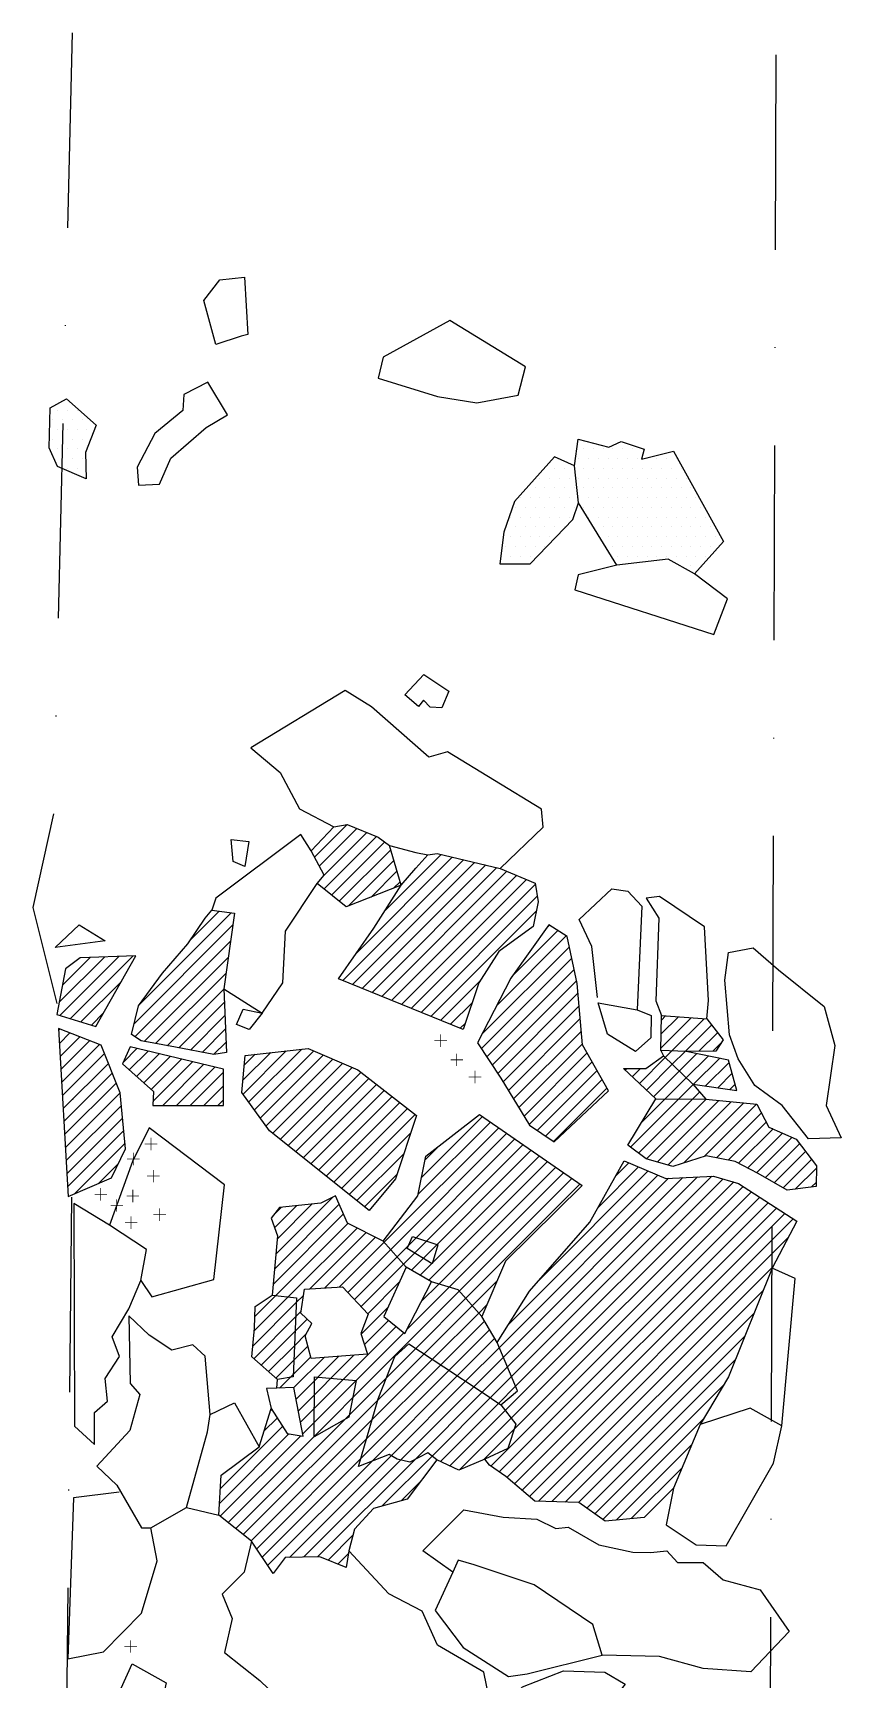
# Model space of a CAD drawing. Header units: metres. Extents: x -425 to -317, y -1799 to -1370.
# Drawn here: x -425.1 to -321.4, y -1581.5 to -1370.4 of the extents above; entities that cross this region are included whole.
import ezdxf

# ---------------------------------------------------------------- set-up
doc = ezdxf.new("R2010")
doc.units = ezdxf.units.M
doc.header["$LTSCALE"] = 25
doc.header["$MEASUREMENT"] = 0
doc.linetypes.add('STRICHPUNKTX2', pattern=[2, 1, -0.5, 0, -0.5])
doc.layers.get('0').update_dxf_attribs({"linetype": 'CONTINUOUS'})
for name, color, linetype in [('FEUER', 1, 'CONTINUOUS'), ('GRABUNGSGRENZE', 3, 'STRICHPUNKTX2'), ('STEINE', 4, 'CONTINUOUS'), ('STEINESCHRAFF', 4, 'CONTINUOUS')]:
    doc.layers.add(name, color=color, linetype=linetype)

# ---------------------------------------------------------------- blocks, each defined once
blk = doc.blocks.new('*X1')
at = {"color": 0}
for p, q in [((-388.93, -1476.1), (-384.73, -1471.91)), ((-388.31, -1477.25), (-383.48, -1472.42)), ((-387.72, -1480.2), (-380.98, -1473.46)), ((-387.69, -1478.4), (-382.23, -1472.94)), ((-386.74, -1480.98), (-379.92, -1474.16)), ((-385.75, -1481.77), (-379.14, -1475.15)), ((-379.86, -1482.94), (-372.68, -1475.76)), ((-385.31, -1491.93), (-369.82, -1476.44)), ((-384.57, -1482.35), (-378.74, -1476.53)), ((-384.05, -1492.44), (-368.39, -1476.78)), ((-383.5, -1488.36), (-371.25, -1476.1)), ((-382.8, -1492.95), (-366.96, -1477.11)), ((-381.67, -1481.22), (-378.35, -1477.9)), ((-381.54, -1493.47), (-365.53, -1477.45)), ((-380.28, -1493.98), (-364.23, -1477.92)), ((-379.03, -1494.49), (-362.99, -1478.45)), ((-378.78, -1480.1), (-377.95, -1479.27)), ((-377.77, -1495), (-361.74, -1478.97)), ((-376.51, -1495.51), (-360.59, -1479.59)), ((-375.26, -1496.02), (-360.34, -1481.1)), ((-411.38, -1495.02), (-399.61, -1483.25)), ((-404.88, -1486.75), (-401.15, -1483.03)), ((-374, -1496.53), (-360.45, -1482.98)), ((-412.08, -1497.49), (-399.39, -1484.79)), ((-365.56, -1495.16), (-356.62, -1486.22)), ((-363.59, -1491.43), (-357.7, -1485.53)), ((-359.07, -1485.13), (-358.78, -1484.85)), ((-411.97, -1499.15), (-399.68, -1486.86)), ((-367.44, -1498.81), (-356.22, -1487.59)), ((-421.68, -1494.71), (-415.88, -1488.92)), ((-421.6, -1496.4), (-414.04, -1488.84)), ((-421.28, -1492.54), (-417.72, -1488.99)), ((-420.25, -1496.82), (-412.19, -1488.76)), ((-410.8, -1499.74), (-399.98, -1488.92)), ((-367.51, -1500.65), (-355.91, -1489.05)), ((-366.81, -1501.72), (-355.61, -1490.51)), ((-418.9, -1497.23), (-413.7, -1492.04)), ((-409.31, -1500.02), (-400.28, -1490.99)), ((-372.74, -1497.04), (-367.63, -1491.93)), ((-366.11, -1502.78), (-355.3, -1491.97)), ((-407.82, -1500.3), (-400.57, -1493.05)), ((-406.34, -1500.58), (-400.5, -1494.74)), ((-371.49, -1497.55), (-368.67, -1494.74)), ((-365.41, -1503.85), (-355.12, -1493.56)), ((-417.55, -1497.65), (-415.99, -1496.09)), ((-404.85, -1500.87), (-400.42, -1496.44)), ((-364.72, -1504.93), (-354.97, -1495.18)), ((-364.05, -1506.03), (-354.83, -1496.8)), ((-344.46, -1500.58), (-340.59, -1496.71)), ((-344.44, -1498.79), (-342.24, -1496.59)), ((-344.42, -1497), (-343.89, -1496.47)), ((-343.08, -1500.97), (-338.94, -1496.83)), ((-421.75, -1498.32), (-421.58, -1498.15)), ((-421.66, -1500), (-420.31, -1498.65)), ((-421.56, -1501.67), (-419.04, -1499.15)), ((-403.36, -1501.15), (-400.35, -1498.14)), ((-370.23, -1498.06), (-369.56, -1497.4)), ((-363.38, -1507.13), (-354.68, -1498.43)), ((-341.37, -1501.03), (-337.98, -1497.64)), ((-339.59, -1501.01), (-337.21, -1498.64)), ((-421.47, -1503.34), (-417.78, -1499.65)), ((-421.37, -1505.01), (-416.51, -1500.15)), ((-421.27, -1506.68), (-415.88, -1501.29)), ((-413.45, -1502.39), (-411.71, -1500.65)), ((-412.69, -1503.4), (-410.28, -1500.99)), ((-411.75, -1504.23), (-408.86, -1501.34)), ((-401.88, -1501.43), (-400.28, -1499.83)), ((-398.11, -1504.73), (-394.55, -1501.17)), ((-398.1, -1506.49), (-392.56, -1500.95)), ((-397.35, -1507.51), (-390.57, -1500.73)), ((-396.61, -1508.54), (-389.03, -1500.95)), ((-362.71, -1508.23), (-354.54, -1500.05)), ((-362.04, -1509.33), (-353.94, -1501.22)), ((-343.93, -1501.82), (-343.08, -1500.97)), ((-343.03, -1502.68), (-341.37, -1501.03)), ((-342.13, -1503.55), (-339.89, -1501.32)), ((-337.8, -1500.99), (-336.73, -1499.92)), ((-421.18, -1508.35), (-415.38, -1502.56)), ((-410.82, -1505.07), (-407.43, -1501.68)), ((-409.88, -1505.9), (-406.01, -1502.02)), ((-409.65, -1507.44), (-404.58, -1502.36)), ((-408.4, -1507.96), (-403.16, -1502.71)), ((-406.64, -1507.96), (-401.73, -1503.05)), ((-397.94, -1502.79), (-396.54, -1501.4)), ((-395.87, -1509.56), (-387.8, -1501.49)), ((-395.12, -1510.58), (-386.56, -1502.02)), ((-394.28, -1511.51), (-385.33, -1502.56)), ((-393.3, -1512.3), (-384.1, -1503.09)), ((-361.38, -1510.42), (-353.31, -1502.36)), ((-349.06, -1503.41), (-348.86, -1503.21)), ((-348.15, -1504.27), (-347.1, -1503.22)), ((-347.24, -1505.13), (-343.93, -1501.82)), ((-346.33, -1505.98), (-343.03, -1502.68)), ((-341.23, -1504.42), (-338.43, -1501.62)), ((-340.28, -1505.24), (-336.96, -1501.92)), ((-338.74, -1505.46), (-335.71, -1502.44)), ((-421.08, -1510.03), (-414.88, -1503.82)), ((-420.99, -1511.7), (-414.38, -1505.09)), ((-404.88, -1507.96), (-400.59, -1503.67)), ((-403.11, -1507.96), (-400.59, -1505.45)), ((-392.32, -1513.09), (-382.96, -1503.73)), ((-391.34, -1513.88), (-381.97, -1504.5)), ((-390.36, -1514.66), (-380.97, -1505.27)), ((-360.35, -1511.16), (-352.67, -1503.49)), ((-359.3, -1511.88), (-352.03, -1504.62)), ((-345.42, -1506.84), (-342.13, -1503.55)), ((-343.92, -1507.11), (-341.23, -1504.42)), ((-342.17, -1507.13), (-340.33, -1505.29)), ((-337.19, -1505.69), (-335.33, -1503.83)), ((-335.65, -1505.91), (-334.95, -1505.21)), ((-420.89, -1513.37), (-413.87, -1506.35)), ((-401.35, -1507.97), (-400.59, -1507.22)), ((-389.38, -1515.45), (-379.97, -1506.04)), ((-388.4, -1516.24), (-378.98, -1506.81)), ((-387.42, -1517.02), (-377.98, -1507.58)), ((-358.24, -1512.6), (-351.4, -1505.75)), ((-348.37, -1513.33), (-342.17, -1507.13)), ((-347.36, -1514.09), (-340.42, -1507.15)), ((-347, -1510.19), (-343.92, -1507.11)), ((-346.33, -1514.82), (-338.67, -1507.17)), ((-344.96, -1515.22), (-337.06, -1507.32)), ((-343.58, -1515.61), (-335.45, -1507.48)), ((-341.53, -1515.33), (-333.83, -1507.63)), ((-340.42, -1507.15), (-339.51, -1506.24)), ((-420.79, -1515.04), (-413.71, -1507.96)), ((-420.7, -1516.71), (-413.55, -1509.57)), ((-386.44, -1517.81), (-376.98, -1508.35)), ((-385.46, -1518.6), (-375.99, -1509.12)), ((-375.16, -1517.14), (-367.39, -1509.36)), ((-338.93, -1514.5), (-332.22, -1507.79)), ((-337.34, -1514.67), (-331.59, -1508.92)), ((-420.6, -1518.39), (-413.4, -1511.18)), ((-384.48, -1519.39), (-376.59, -1511.5)), ((-379.99, -1525.5), (-365.29, -1510.81)), ((-379.15, -1526.43), (-364.25, -1511.53)), ((-375.61, -1519.35), (-366.34, -1510.09)), ((-335.86, -1514.96), (-330.99, -1510.09)), ((-334.5, -1515.37), (-330.12, -1510.99)), ((-333.34, -1515.97), (-328.89, -1511.52)), ((-419.73, -1519.28), (-413.24, -1512.79)), ((-378.32, -1527.37), (-363.2, -1512.25)), ((-377.49, -1528.31), (-362.16, -1512.97)), ((-376.49, -1529.08), (-361.11, -1513.69)), ((-374.71, -1514.92), (-372.9, -1513.11)), ((-332.17, -1516.58), (-327.66, -1512.06)), ((-331.05, -1517.22), (-326.69, -1512.87)), ((-329.93, -1517.87), (-325.93, -1513.87)), ((-416.64, -1517.95), (-414.07, -1515.39)), ((-383.5, -1520.17), (-377.48, -1514.16)), ((-375.38, -1529.73), (-360.06, -1514.42)), ((-374.27, -1530.39), (-359.02, -1515.14)), ((-372.99, -1530.87), (-357.97, -1515.86)), ((-352.54, -1521.04), (-347.34, -1515.84)), ((-350.29, -1517.01), (-348.59, -1515.31)), ((-328.81, -1518.51), (-325.17, -1514.88)), ((-327.23, -1518.7), (-324.53, -1516.01)), ((-382.52, -1520.96), (-378.37, -1516.82)), ((-371.63, -1531.28), (-356.93, -1516.58)), ((-370.36, -1531.79), (-355.88, -1517.3)), ((-369.53, -1532.72), (-354.83, -1518.03)), ((-365.2, -1539), (-343.5, -1517.3)), ((-364.68, -1540.25), (-341.65, -1517.21)), ((-364.46, -1547.1), (-335.14, -1517.77)), ((-364.16, -1541.49), (-339.79, -1517.12)), ((-364, -1536.03), (-344.86, -1516.89)), ((-363.64, -1542.74), (-337.93, -1517.03)), ((-363.12, -1543.98), (-336.5, -1517.37)), ((-359.97, -1530.23), (-346.1, -1516.36)), ((-325.21, -1518.46), (-324.53, -1517.78)), ((-393.89, -1527.03), (-386.58, -1519.72)), ((-366.28, -1554.22), (-331.79, -1519.73)), ((-363.68, -1548.09), (-333.94, -1518.34)), ((-363.3, -1549.47), (-332.86, -1519.04)), ((-394.24, -1530.91), (-385.2, -1521.88)), ((-394.14, -1521.97), (-393.2, -1521.03)), ((-394.06, -1528.97), (-385.74, -1520.64)), ((-394.05, -1523.66), (-391.22, -1520.83)), ((-393.72, -1525.09), (-389.25, -1520.62)), ((-365.25, -1554.96), (-330.72, -1520.43)), ((-364.23, -1555.7), (-329.65, -1521.12)), ((-363.27, -1556.51), (-328.58, -1521.82)), ((-393.9, -1532.34), (-384.64, -1523.09)), ((-392.31, -1532.52), (-383.47, -1523.68)), ((-389.51, -1531.48), (-382.29, -1524.27)), ((-362.3, -1557.31), (-327.5, -1522.51)), ((-387.62, -1531.37), (-381.11, -1524.86)), ((-385.74, -1531.26), (-379.99, -1525.5)), ((-384.66, -1531.94), (-379.15, -1526.43)), ((-361.34, -1558.12), (-328.18, -1524.95)), ((-383.8, -1532.85), (-378.32, -1527.37)), ((-382.95, -1533.76), (-377.49, -1528.31)), ((-360.17, -1558.71), (-330.15, -1528.7)), ((-382.09, -1534.67), (-378.01, -1530.59)), ((-375.22, -1533.1), (-372.99, -1530.87)), ((-368.7, -1533.65), (-365.5, -1530.46)), ((-400.02, -1561.45), (-370.36, -1531.79)), ((-396.65, -1536.86), (-392.31, -1532.52)), ((-396.58, -1535.03), (-393.9, -1532.34)), ((-391.27, -1533.25), (-390.34, -1532.32)), ((-377.06, -1536.71), (-371.63, -1531.28)), ((-375.93, -1539.12), (-369.53, -1532.72)), ((-358.46, -1558.78), (-331.37, -1531.68)), ((-396.84, -1538.82), (-391.27, -1533.25)), ((-396.7, -1540.44), (-391.35, -1535.09)), ((-391.35, -1535.09), (-390.66, -1534.41)), ((-382.95, -1537.3), (-379.48, -1533.83)), ((-374.86, -1539.82), (-368.7, -1533.65)), ((-373.79, -1540.51), (-367.86, -1534.59)), ((-367.86, -1534.59), (-366.82, -1533.54)), ((-356.76, -1558.84), (-332.55, -1534.63)), ((-395.76, -1541.27), (-391.43, -1536.94)), ((-391.43, -1536.94), (-389.85, -1535.37)), ((-390.71, -1548.59), (-378.43, -1536.31)), ((-390.42, -1550.07), (-377.45, -1537.11)), ((-382.52, -1538.64), (-379.4, -1535.52)), ((-372.72, -1541.21), (-367.12, -1535.61)), ((-371.65, -1541.91), (-366.46, -1536.72)), ((-394.82, -1542.1), (-391.51, -1538.79)), ((-391.58, -1540.63), (-389.78, -1538.83)), ((-391.51, -1538.79), (-390.02, -1537.3)), ((-379.66, -1542.85), (-375.93, -1539.12)), ((-370.59, -1542.62), (-365.79, -1537.82)), ((-369.53, -1543.33), (-365.2, -1539)), ((-355.06, -1558.91), (-333.74, -1537.59)), ((-393.88, -1542.93), (-391.58, -1540.63)), ((-391.66, -1542.48), (-389.42, -1540.23)), ((-391.57, -1544.15), (-387.7, -1540.29)), ((-391.28, -1545.63), (-385.79, -1540.14)), ((-390.99, -1547.11), (-383.88, -1540)), ((-382.25, -1550.74), (-372.72, -1541.21)), ((-381.53, -1548.25), (-373.79, -1540.51)), ((-380.8, -1545.76), (-374.86, -1539.82)), ((-368.47, -1544.04), (-364.68, -1540.25)), ((-367.42, -1544.75), (-364.16, -1541.49)), ((-353.99, -1559.61), (-334.92, -1540.54)), ((-399.04, -1562.23), (-379.66, -1542.85)), ((-393.4, -1544.22), (-392, -1542.82)), ((-392, -1542.82), (-391.66, -1542.48)), ((-382.97, -1553.23), (-371.65, -1541.91)), ((-381.58, -1553.61), (-370.59, -1542.62)), ((-379.09, -1552.89), (-369.53, -1543.33)), ((-366.37, -1545.47), (-363.64, -1542.74)), ((-377.88, -1553.45), (-368.47, -1544.04)), ((-376.07, -1553.4), (-367.42, -1544.75)), ((-373.84, -1552.94), (-366.37, -1545.47)), ((-365.32, -1546.18), (-363.12, -1543.98)), ((-352.95, -1560.34), (-336.46, -1543.84)), ((-398.06, -1563.01), (-380.8, -1545.76)), ((-394.6, -1547.18), (-394.4, -1546.98)), ((-372.76, -1553.63), (-365.32, -1546.18)), ((-371.56, -1554.2), (-364.46, -1547.1)), ((-400.99, -1557.11), (-393.03, -1549.15)), ((-397.07, -1563.8), (-381.53, -1548.25)), ((-395.41, -1549.76), (-393.71, -1548.07)), ((-370.3, -1554.7), (-363.68, -1548.09)), ((-367.2, -1553.37), (-363.3, -1549.47)), ((-351.91, -1561.06), (-339.04, -1548.2)), ((-401.11, -1559), (-392.21, -1550.09)), ((-401.01, -1560.66), (-390.67, -1550.32)), ((-396.34, -1564.84), (-382.25, -1550.74)), ((-350.22, -1561.14), (-340.51, -1551.43)), ((-395.63, -1565.89), (-382.97, -1553.23)), ((-394.92, -1566.95), (-381.58, -1553.61)), ((-392.13, -1565.93), (-379.09, -1552.89)), ((-390.32, -1565.89), (-377.88, -1553.45)), ((-388.52, -1565.85), (-376.07, -1553.4)), ((-380.28, -1559.38), (-373.84, -1552.94)), ((-377.81, -1558.68), (-375.32, -1556.19)), ((-348.28, -1560.96), (-341.76, -1554.45)), ((-387.18, -1566.28), (-384, -1563.1)), ((-385.93, -1566.8), (-384.58, -1565.44))]:
    blk.add_line(p, q, dxfattribs=at)
blk = doc.blocks.new('LB')
at = {"layer": 'FEUER', "const_width": 0.1}
for points in [[(0, 0), (0, -1.6)], [(-0.8, -0.8), (0.8, -0.8)]]:
    blk.add_lwpolyline(points, dxfattribs=at)
blk = doc.blocks.new('*X4')
at = {"color": 0}
for p, q in [((-421.875, -1418.75), (-421.875, -1418.75)), ((-420.625, -1418.75), (-420.625, -1418.75)), ((-419.375, -1418.75), (-419.375, -1418.75)), ((-422.5, -1420), (-422.5, -1420)), ((-421.25, -1420), (-421.25, -1420)), ((-420, -1420), (-420, -1420)), ((-418.75, -1420), (-418.75, -1420)), ((-422.5, -1422.5), (-422.5, -1422.5)), ((-421.875, -1421.25), (-421.875, -1421.25)), ((-421.25, -1422.5), (-421.25, -1422.5)), ((-420.625, -1421.25), (-420.625, -1421.25)), ((-420, -1422.5), (-420, -1422.5)), ((-419.375, -1421.25), (-419.375, -1421.25)), ((-418.75, -1422.5), (-418.75, -1422.5)), ((-418.125, -1421.25), (-418.125, -1421.25)), ((-421.875, -1423.75), (-421.875, -1423.75)), ((-421.25, -1425), (-421.25, -1425)), ((-420.625, -1423.75), (-420.625, -1423.75)), ((-420, -1425), (-420, -1425)), ((-419.375, -1423.75), (-419.375, -1423.75)), ((-418.75, -1425), (-418.75, -1425)), ((-355, -1425), (-355, -1425)), ((-354.375, -1423.75), (-354.375, -1423.75)), ((-353.75, -1425), (-353.75, -1425)), ((-353.125, -1423.75), (-353.125, -1423.75)), ((-352.5, -1425), (-352.5, -1425)), ((-351.875, -1423.75), (-351.875, -1423.75)), ((-351.25, -1425), (-351.25, -1425)), ((-350.625, -1423.75), (-350.625, -1423.75)), ((-350, -1425), (-350, -1425)), ((-349.375, -1423.75), (-349.375, -1423.75)), ((-348.75, -1425), (-348.75, -1425)), ((-348.125, -1423.75), (-348.125, -1423.75)), ((-347.5, -1425), (-347.5, -1425)), ((-346.875, -1423.75), (-346.875, -1423.75)), ((-346.25, -1425), (-346.25, -1425)), ((-345, -1425), (-345, -1425)), ((-343.75, -1425), (-343.75, -1425)), ((-342.5, -1425), (-342.5, -1425)), ((-420.625, -1426.25), (-420.625, -1426.25)), ((-419.375, -1426.25), (-419.375, -1426.25)), ((-359.375, -1426.25), (-359.375, -1426.25)), ((-358.125, -1426.25), (-358.125, -1426.25)), ((-356.875, -1426.25), (-356.875, -1426.25)), ((-355.625, -1426.25), (-355.625, -1426.25)), ((-354.375, -1426.25), (-354.375, -1426.25)), ((-353.125, -1426.25), (-353.125, -1426.25)), ((-351.875, -1426.25), (-351.875, -1426.25)), ((-350.625, -1426.25), (-350.625, -1426.25)), ((-349.375, -1426.25), (-349.375, -1426.25)), ((-348.125, -1426.25), (-348.125, -1426.25)), ((-346.875, -1426.25), (-346.875, -1426.25)), ((-345.625, -1426.25), (-345.625, -1426.25)), ((-344.375, -1426.25), (-344.375, -1426.25)), ((-343.125, -1426.25), (-343.125, -1426.25)), ((-341.875, -1426.25), (-341.875, -1426.25)), ((-360.625, -1428.75), (-360.625, -1428.75)), ((-360, -1427.5), (-360, -1427.5)), ((-359.375, -1428.75), (-359.375, -1428.75)), ((-358.75, -1427.5), (-358.75, -1427.5)), ((-358.125, -1428.75), (-358.125, -1428.75)), ((-357.5, -1427.5), (-357.5, -1427.5)), ((-356.875, -1428.75), (-356.875, -1428.75)), ((-356.25, -1427.5), (-356.25, -1427.5)), ((-355.625, -1428.75), (-355.625, -1428.75)), ((-355, -1427.5), (-355, -1427.5)), ((-354.375, -1428.75), (-354.375, -1428.75)), ((-353.75, -1427.5), (-353.75, -1427.5)), ((-353.125, -1428.75), (-353.125, -1428.75)), ((-352.5, -1427.5), (-352.5, -1427.5)), ((-351.875, -1428.75), (-351.875, -1428.75)), ((-351.25, -1427.5), (-351.25, -1427.5)), ((-350.625, -1428.75), (-350.625, -1428.75)), ((-350, -1427.5), (-350, -1427.5)), ((-349.375, -1428.75), (-349.375, -1428.75)), ((-348.75, -1427.5), (-348.75, -1427.5)), ((-348.125, -1428.75), (-348.125, -1428.75)), ((-347.5, -1427.5), (-347.5, -1427.5)), ((-346.875, -1428.75), (-346.875, -1428.75)), ((-346.25, -1427.5), (-346.25, -1427.5)), ((-345.625, -1428.75), (-345.625, -1428.75)), ((-345, -1427.5), (-345, -1427.5)), ((-344.375, -1428.75), (-344.375, -1428.75)), ((-343.75, -1427.5), (-343.75, -1427.5)), ((-343.125, -1428.75), (-343.125, -1428.75)), ((-342.5, -1427.5), (-342.5, -1427.5)), ((-341.875, -1428.75), (-341.875, -1428.75)), ((-341.25, -1427.5), (-341.25, -1427.5)), ((-340.625, -1428.75), (-340.625, -1428.75)), ((-363.125, -1431.25), (-363.125, -1431.25)), ((-362.5, -1430), (-362.5, -1430)), ((-361.875, -1431.25), (-361.875, -1431.25)), ((-361.25, -1430), (-361.25, -1430)), ((-360.625, -1431.25), (-360.625, -1431.25)), ((-360, -1430), (-360, -1430)), ((-359.375, -1431.25), (-359.375, -1431.25)), ((-358.75, -1430), (-358.75, -1430)), ((-358.125, -1431.25), (-358.125, -1431.25)), ((-357.5, -1430), (-357.5, -1430)), ((-356.875, -1431.25), (-356.875, -1431.25)), ((-356.25, -1430), (-356.25, -1430)), ((-355.625, -1431.25), (-355.625, -1431.25)), ((-355, -1430), (-355, -1430)), ((-354.375, -1431.25), (-354.375, -1431.25)), ((-353.75, -1430), (-353.75, -1430)), ((-353.125, -1431.25), (-353.125, -1431.25)), ((-352.5, -1430), (-352.5, -1430)), ((-351.875, -1431.25), (-351.875, -1431.25)), ((-351.25, -1430), (-351.25, -1430)), ((-350.625, -1431.25), (-350.625, -1431.25)), ((-350, -1430), (-350, -1430)), ((-349.375, -1431.25), (-349.375, -1431.25)), ((-348.75, -1430), (-348.75, -1430)), ((-348.125, -1431.25), (-348.125, -1431.25)), ((-347.5, -1430), (-347.5, -1430)), ((-346.875, -1431.25), (-346.875, -1431.25)), ((-346.25, -1430), (-346.25, -1430)), ((-345.625, -1431.25), (-345.625, -1431.25)), ((-345, -1430), (-345, -1430)), ((-344.375, -1431.25), (-344.375, -1431.25)), ((-343.75, -1430), (-343.75, -1430)), ((-343.125, -1431.25), (-343.125, -1431.25)), ((-342.5, -1430), (-342.5, -1430)), ((-341.875, -1431.25), (-341.875, -1431.25)), ((-341.25, -1430), (-341.25, -1430)), ((-340.625, -1431.25), (-340.625, -1431.25)), ((-340, -1430), (-340, -1430)), ((-339.375, -1431.25), (-339.375, -1431.25)), ((-364.375, -1433.75), (-364.375, -1433.75)), ((-363.75, -1432.5), (-363.75, -1432.5)), ((-363.125, -1433.75), (-363.125, -1433.75)), ((-362.5, -1432.5), (-362.5, -1432.5)), ((-361.875, -1433.75), (-361.875, -1433.75)), ((-361.25, -1432.5), (-361.25, -1432.5)), ((-360.625, -1433.75), (-360.625, -1433.75)), ((-360, -1432.5), (-360, -1432.5)), ((-359.375, -1433.75), (-359.375, -1433.75)), ((-358.75, -1432.5), (-358.75, -1432.5)), ((-358.125, -1433.75), (-358.125, -1433.75)), ((-357.5, -1432.5), (-357.5, -1432.5)), ((-356.875, -1433.75), (-356.875, -1433.75)), ((-356.25, -1432.5), (-356.25, -1432.5)), ((-353.75, -1432.5), (-353.75, -1432.5)), ((-353.125, -1433.75), (-353.125, -1433.75)), ((-352.5, -1432.5), (-352.5, -1432.5)), ((-351.875, -1433.75), (-351.875, -1433.75)), ((-351.25, -1432.5), (-351.25, -1432.5)), ((-350.625, -1433.75), (-350.625, -1433.75)), ((-350, -1432.5), (-350, -1432.5)), ((-349.375, -1433.75), (-349.375, -1433.75)), ((-348.75, -1432.5), (-348.75, -1432.5)), ((-348.125, -1433.75), (-348.125, -1433.75)), ((-347.5, -1432.5), (-347.5, -1432.5)), ((-346.875, -1433.75), (-346.875, -1433.75)), ((-346.25, -1432.5), (-346.25, -1432.5)), ((-345.625, -1433.75), (-345.625, -1433.75)), ((-345, -1432.5), (-345, -1432.5)), ((-344.375, -1433.75), (-344.375, -1433.75)), ((-343.75, -1432.5), (-343.75, -1432.5)), ((-343.125, -1433.75), (-343.125, -1433.75)), ((-342.5, -1432.5), (-342.5, -1432.5)), ((-341.875, -1433.75), (-341.875, -1433.75)), ((-341.25, -1432.5), (-341.25, -1432.5)), ((-340.625, -1433.75), (-340.625, -1433.75)), ((-340, -1432.5), (-340, -1432.5)), ((-339.375, -1433.75), (-339.375, -1433.75)), ((-338.75, -1432.5), (-338.75, -1432.5)), ((-338.125, -1433.75), (-338.125, -1433.75)), ((-363.75, -1435), (-363.75, -1435)), ((-362.5, -1435), (-362.5, -1435)), ((-361.25, -1435), (-361.25, -1435)), ((-360, -1435), (-360, -1435)), ((-358.75, -1435), (-358.75, -1435)), ((-351.25, -1435), (-351.25, -1435)), ((-350, -1435), (-350, -1435)), ((-348.75, -1435), (-348.75, -1435)), ((-347.5, -1435), (-347.5, -1435)), ((-346.25, -1435), (-346.25, -1435)), ((-345, -1435), (-345, -1435)), ((-343.75, -1435), (-343.75, -1435)), ((-342.5, -1435), (-342.5, -1435)), ((-341.25, -1435), (-341.25, -1435)), ((-340, -1435), (-340, -1435)), ((-338.75, -1435), (-338.75, -1435)), ((-337.5, -1435), (-337.5, -1435)), ((-365, -1437.5), (-365, -1437.5)), ((-364.375, -1436.25), (-364.375, -1436.25)), ((-363.75, -1437.5), (-363.75, -1437.5)), ((-363.125, -1436.25), (-363.125, -1436.25)), ((-362.5, -1437.5), (-362.5, -1437.5)), ((-361.875, -1436.25), (-361.875, -1436.25)), ((-361.25, -1437.5), (-361.25, -1437.5)), ((-360.625, -1436.25), (-360.625, -1436.25)), ((-359.375, -1436.25), (-359.375, -1436.25)), ((-350.625, -1436.25), (-350.625, -1436.25)), ((-350, -1437.5), (-350, -1437.5)), ((-349.375, -1436.25), (-349.375, -1436.25)), ((-348.75, -1437.5), (-348.75, -1437.5)), ((-348.125, -1436.25), (-348.125, -1436.25)), ((-347.5, -1437.5), (-347.5, -1437.5)), ((-346.875, -1436.25), (-346.875, -1436.25)), ((-346.25, -1437.5), (-346.25, -1437.5)), ((-345.625, -1436.25), (-345.625, -1436.25)), ((-345, -1437.5), (-345, -1437.5)), ((-344.375, -1436.25), (-344.375, -1436.25)), ((-343.75, -1437.5), (-343.75, -1437.5)), ((-343.125, -1436.25), (-343.125, -1436.25)), ((-342.5, -1437.5), (-342.5, -1437.5)), ((-341.875, -1436.25), (-341.875, -1436.25)), ((-341.25, -1437.5), (-341.25, -1437.5)), ((-340.625, -1436.25), (-340.625, -1436.25)), ((-340, -1437.5), (-340, -1437.5)), ((-339.375, -1436.25), (-339.375, -1436.25)), ((-338.75, -1437.5), (-338.75, -1437.5)), ((-338.125, -1436.25), (-338.125, -1436.25)), ((-341.875, -1438.75), (-341.875, -1438.75)), ((-340.625, -1438.75), (-340.625, -1438.75)), ((-339.375, -1438.75), (-339.375, -1438.75))]:
    blk.add_line(p, q, dxfattribs=at)

msp = doc.modelspace()

# ---------------------------------------------------------------- linework, layer by layer
at = {"layer": 'GRABUNGSGRENZE', "flags": 128}
msp.add_lwpolyline([(-420, -1370.38), (-422.43, -1470.55), (-425.06, -1482.55), (-419.94, -1503.13), (-421.26, -1637.73), (-411.22, -1677.27), (-413.31, -1756.97), (-410.73, -1797.62)], dxfattribs=at)
at = {"layer": 'GRABUNGSGRENZE'}
msp.add_lwpolyline([(-331.13, -1798.99), (-329.67, -1370.9)], dxfattribs=at)
at = {"layer": 'STEINE'}
for points in [[(-398.32, -1409.27), (-401.59, -1410.34), (-403.11, -1404.72), (-401.06, -1402.07), (-397.9, -1401.72), (-397.5, -1409.07), (-398.32, -1409.27)], [(-362.8, -1416.85), (-361.87, -1413.22), (-371.56, -1407.28), (-380.1, -1411.96), (-380.76, -1414.67), (-373.16, -1417.03), (-368.11, -1417.81), (-362.8, -1416.85)], [(-400.07, -1419.38), (-402.62, -1415.19), (-405.69, -1416.77), (-405.84, -1418.81), (-409.42, -1421.76), (-411.68, -1426.1), (-411.53, -1428.4), (-408.82, -1428.25), (-407.34, -1424.93), (-402.83, -1421.01), (-400.07, -1419.38)], [(-422.85, -1418.47), (-420.75, -1417.3), (-416.93, -1420.68), (-418.31, -1424.2), (-418.22, -1427.57), (-421.89, -1425.98), (-422.96, -1423.58), (-422.85, -1418.47)], [(-350.12, -1438.67), (-355.06, -1430.65), (-355.56, -1425.9), (-355.1, -1422.48), (-351.17, -1423.51), (-349.58, -1422.79), (-346.62, -1423.77), (-346.98, -1425.04), (-342.84, -1424.03), (-336.43, -1435.63), (-340.17, -1439.76)], [(-355.56, -1425.9), (-358.11, -1424.77), (-363.28, -1430.48), (-364.62, -1434.41), (-365.13, -1438.49), (-361.25, -1438.5), (-355.78, -1432.79), (-355.06, -1430.65)], [(-350.12, -1438.67), (-355.08, -1439.89), (-355.54, -1441.83), (-337.68, -1447.53), (-335.94, -1442.99), (-340.17, -1439.76), (-343.53, -1437.87), (-350.12, -1438.67)], [(-374.91, -1452.67), (-371.7, -1454.82), (-372.57, -1456.96), (-374.1, -1456.86), (-374.92, -1455.99), (-375.58, -1456.8), (-377.32, -1455.27), (-374.91, -1452.67)], [(-365.1, -1477.55), (-359.58, -1472.25), (-359.78, -1469.95), (-371.87, -1462.58), (-374.27, -1463.29), (-381.61, -1456.84), (-384.97, -1454.74), (-397.09, -1462.07), (-393.32, -1465.25), (-390.87, -1469.9), (-386.44, -1472.2), (-384.75, -1471.9), (-380.77, -1473.54), (-379.29, -1474.62), (-375.92, -1475.49), (-374.39, -1475.8)], [(-389.35, -1475.31), (-390.68, -1473.22), (-401.57, -1481.37), (-402.08, -1482.9)], [(-399.36, -1476.67), (-399.61, -1473.86), (-397.37, -1474.12), (-397.88, -1477.29), (-399.36, -1476.67)], [(-377.82, -1479.72), (-384.87, -1482.47), (-388.59, -1479.5), (-387.67, -1478.43), (-389.35, -1475.31), (-386.44, -1472.2)], [(-369.84, -1498.22), (-385.86, -1491.71), (-381.3, -1485.23), (-377.82, -1479.72), (-375.93, -1477.53), (-374.39, -1475.8), (-373.17, -1475.65), (-365.1, -1477.55), (-360.61, -1479.45), (-360.21, -1481.85), (-360.88, -1485.01), (-365.28, -1488.22), (-367.84, -1492.25), (-369.84, -1498.22)], [(-377.82, -1479.72), (-379.29, -1474.62)], [(-400.57, -1493.01), (-395.62, -1496.13), (-393.01, -1492.21), (-392.64, -1485.62), (-388.59, -1479.5)], [(-352.62, -1494.12), (-353.33, -1487.58), (-354.95, -1484.11), (-350.76, -1480.18), (-348.72, -1480.49), (-346.93, -1482.39), (-347.52, -1495.71)], [(-338.59, -1496.85), (-338.38, -1494.5), (-338.87, -1485.06), (-344.64, -1481.16), (-346.37, -1481.37), (-344.74, -1483.92), (-345.12, -1494.54), (-344.41, -1496.43)], [(-412.42, -1498.86), (-411.5, -1495.18), (-408.43, -1491), (-405.2, -1487.23), (-402.95, -1483.92), (-402.08, -1482.9), (-399.17, -1483.31), (-400.57, -1493.01), (-400.23, -1501.18), (-401.86, -1501.43), (-406.76, -1500.5), (-411.15, -1499.68), (-412.42, -1498.86)], [(-422.21, -1487.71), (-419.14, -1484.8), (-415.77, -1486.85), (-422.21, -1487.71)], [(-351.22, -1506.07), (-354.52, -1500.19), (-355.23, -1492.33), (-356.49, -1486.3), (-358.84, -1484.81), (-363.75, -1491.65), (-368, -1499.91), (-365, -1504.46), (-361.33, -1510.49), (-358.17, -1512.64), (-351.22, -1506.07)], [(-325.54, -1512.24), (-328.91, -1507.95), (-332.43, -1505.39), (-334.56, -1501.96), (-335.68, -1498.9), (-336.28, -1491.9), (-335.81, -1488.33), (-332.65, -1487.72), (-329.39, -1490.54), (-323.52, -1495.25), (-322.15, -1500.25), (-323.29, -1507.96), (-321.36, -1512.1), (-325.54, -1512.24)], [(-421.97, -1496.29), (-416.97, -1497.83), (-411.84, -1488.75), (-418.99, -1489.04), (-420.89, -1490.42), (-421.97, -1496.29)], [(-352.52, -1494.78), (-347.52, -1495.71), (-345.74, -1496.43), (-345.79, -1499.29), (-347.74, -1501.02), (-351.31, -1498.82), (-352.52, -1494.78)], [(-398.94, -1497.56), (-398.07, -1495.62), (-395.62, -1496.13), (-397.31, -1498.22), (-398.94, -1497.56)], [(-344.47, -1500.93), (-344.41, -1496.43), (-338.59, -1496.85), (-336.5, -1499.56), (-337.42, -1500.99), (-341.25, -1501.03)], [(-420.53, -1519.63), (-414.96, -1517.24), (-413.17, -1513.51), (-413.87, -1506.36), (-416.31, -1500.23), (-421.77, -1498.08), (-420.53, -1519.63)], [(-412.58, -1500.44), (-413.56, -1502.64), (-409.58, -1506.17), (-409.68, -1507.95), (-400.6, -1507.97), (-400.59, -1503.32), (-412.58, -1500.44)], [(-381.93, -1521.43), (-394.68, -1511.2), (-398.24, -1506.29), (-397.83, -1501.54), (-389.76, -1500.64), (-383.38, -1503.41), (-375.83, -1509.24), (-378.55, -1517.35), (-381.93, -1521.43)], [(-340.39, -1505.22), (-334.72, -1506.05), (-335.79, -1502.17), (-341.25, -1501.03), (-344.47, -1500.93), (-344.16, -1501.59)], [(-345.14, -1507.1), (-349.27, -1503.21), (-346.41, -1503.22), (-344.16, -1501.59), (-340.39, -1505.22), (-338.71, -1507.17)], [(-348.73, -1513.07), (-345.14, -1507.1), (-338.71, -1507.17), (-332.17, -1507.79), (-330.65, -1510.75), (-327.13, -1512.29), (-324.53, -1515.72), (-324.54, -1518.37), (-328.26, -1518.83), (-331.99, -1516.67), (-334.95, -1515.14), (-338.67, -1514.42), (-342.96, -1515.79), (-346.38, -1514.81), (-348.73, -1513.07)], [(-380.1, -1525.37), (-375.65, -1519.56), (-374.62, -1514.45), (-367.77, -1509.1), (-354.56, -1518.22), (-364.43, -1527.95), (-367.46, -1535.04)], [(-411.21, -1530.42), (-409.78, -1532.51), (-401.86, -1530.28), (-400.46, -1518.13), (-410.15, -1510.81), (-412.3, -1515.15), (-415.23, -1523.31)], [(-365.47, -1538.36), (-361.32, -1531.79), (-353.6, -1522.92), (-349.19, -1515.06), (-343.83, -1517.32), (-337.71, -1517.02), (-334.54, -1517.95), (-327.05, -1522.81), (-330.22, -1528.83), (-335.81, -1542.76), (-339.45, -1548.88), (-342.84, -1557.04), (-346.62, -1560.81), (-351.63, -1561.27), (-354.99, -1558.91), (-360.66, -1558.7), (-364.38, -1555.57), (-366.47, -1554.09), (-367.08, -1553.32)], [(-365.03, -1546.38), (-362.88, -1544.55), (-365.47, -1538.36), (-367.46, -1535.04), (-370.51, -1531.62), (-373.93, -1530.59), (-377.15, -1528.69), (-380.1, -1525.37), (-384.69, -1523.06), (-386.22, -1519.54), (-388.11, -1520.5), (-393.42, -1521.05), (-394.5, -1522.43), (-393.68, -1524.68), (-394.36, -1532.29)], [(-419.72, -1549.09), (-417.17, -1551.44), (-417.16, -1547.36), (-415.47, -1545.88), (-415.77, -1542.97), (-413.93, -1540.16), (-414.9, -1537.66), (-412.75, -1534.04), (-411.21, -1530.42), (-410.48, -1526.44), (-415.23, -1523.31), (-419.82, -1520.55), (-419.72, -1549.09)], [(-377.04, -1526.29), (-376.37, -1524.76), (-373.11, -1525.84), (-373.83, -1528.29), (-377.04, -1526.29)], [(-377.15, -1528.69), (-380.02, -1535.02), (-377.32, -1537.22), (-373.93, -1530.59)], [(-328.98, -1549.05), (-327.26, -1530.16), (-330.22, -1528.83)], [(-393.67, -1543.11), (-396.98, -1540.2), (-396.61, -1536.52), (-396.56, -1533.76), (-394.36, -1532.29), (-391.25, -1532.65), (-391.67, -1542.76), (-393.67, -1543.11)], [(-385.32, -1531.23), (-382.06, -1534.71), (-382.98, -1537.21), (-382.12, -1539.87), (-389.37, -1540.41), (-390.13, -1537.5), (-389.26, -1535.92), (-390.69, -1534.59), (-390.22, -1531.53), (-385.32, -1531.23)], [(-412.75, -1534.96), (-412.56, -1543.64), (-411.34, -1545.02), (-412.62, -1549.66), (-416.87, -1554.25), (-414.27, -1556.66), (-411.11, -1562.13), (-409.94, -1562.13), (-405.34, -1559.53), (-402.66, -1549.84), (-402.3, -1547.59), (-402.95, -1540.13), (-404.53, -1538.65), (-407.24, -1539.36), (-410.15, -1537.41), (-412.75, -1534.96)], [(-383.27, -1554.26), (-380.75, -1545.59), (-378.6, -1540.18), (-376.81, -1538.55), (-372.32, -1541.47), (-367.42, -1544.74), (-365.03, -1546.38), (-363.09, -1548.84), (-364.12, -1551.95), (-367.08, -1553.32), (-370.4, -1554.75), (-373.21, -1553.41), (-374.38, -1552.54), (-376.68, -1553.71), (-378.32, -1553.35), (-379.34, -1552.74), (-383.27, -1554.26)], [(-393.77, -1544.24), (-393.67, -1543.11)], [(-388.98, -1550.47), (-388.92, -1542.76), (-383.56, -1543.23), (-384.53, -1547.93), (-388.98, -1550.47)], [(-391.57, -1544.14), (-393.77, -1544.24), (-395.1, -1544.28), (-394.49, -1546.84), (-392.45, -1550.06), (-390.36, -1550.37), (-391.57, -1544.14)], [(-402.3, -1547.59), (-399.19, -1546.11), (-396.03, -1551.74)], [(-394.22, -1567.98), (-397.02, -1563.84), (-401.2, -1560.51), (-400.89, -1555.4), (-396.03, -1551.74), (-394.49, -1546.84)], [(-342.84, -1557.04), (-343.81, -1561.74), (-339.94, -1564.3), (-336.11, -1564.46), (-330.01, -1553.85), (-328.98, -1549.05), (-333.01, -1546.8), (-339.45, -1548.88)], [(-373.21, -1553.41), (-377.05, -1558.46), (-381.34, -1559.68), (-383.8, -1562.33), (-384.52, -1565.08), (-384.88, -1567.23), (-388.24, -1565.84), (-392.69, -1565.94), (-394.22, -1567.98)], [(-414.01, -1557.58), (-419.84, -1558.28), (-420.59, -1578.96)], [(-405.34, -1559.53), (-401.2, -1560.51)], [(-371.19, -1567.82), (-375.02, -1565.1), (-369.75, -1559.85), (-364.7, -1560.78), (-360.41, -1561.04), (-357.96, -1562.22), (-356.38, -1562.07), (-352.45, -1564.33), (-348.06, -1565.25), (-345.81, -1565.31), (-343.72, -1565.11), (-342.34, -1566.59), (-339.07, -1566.6), (-336.47, -1568.8), (-331.73, -1570.08), (-328.01, -1575.45), (-332.92, -1580.6), (-339.05, -1580.18), (-344.66, -1578.64), (-352.01, -1578.47)], [(-420.59, -1578.96), (-415.99, -1578.05), (-411.13, -1573.1), (-409.13, -1566.37), (-409.94, -1562.13)], [(-397.02, -1563.84), (-397.95, -1567.82), (-400.76, -1570.67), (-399.49, -1573.79), (-400.47, -1578.13), (-395.93, -1581.71), (-388.24, -1589.13), (-387.89, -1596.07), (-384.74, -1601.54), (-377.52, -1594.05), (-370.01, -1588.85), (-366.27, -1585.24), (-367.18, -1580.64), (-373.15, -1577.21), (-375.13, -1572.81), (-379.37, -1570.61), (-384.52, -1565.08)], [(-371.19, -1567.82), (-373.45, -1572.76), (-369.83, -1577.47), (-364.02, -1581.21), (-361.62, -1580.85), (-352.01, -1578.47), (-353.23, -1574.54), (-360.73, -1569.47), (-368.43, -1566.9), (-370.48, -1566.29), (-371.19, -1567.82)], [(-415.75, -1587.14), (-412.32, -1579.59), (-407.98, -1582.04), (-409.27, -1587.96), (-412.49, -1589.34), (-415.75, -1587.14)], [(-355.33, -1604.3), (-361.61, -1603.93), (-365.63, -1597.9), (-366.49, -1592.44), (-365.56, -1586.11), (-362.23, -1582.54), (-356.97, -1580.5), (-351.66, -1580.67), (-349.06, -1582.2), (-350.8, -1584.4), (-344.53, -1588.34), (-348.67, -1594.26), (-348.88, -1596.09), (-352.51, -1599.76), (-355.33, -1604.3)]]:
    msp.add_lwpolyline(points, dxfattribs=at)

# ---------------------------------------------------------------- block references
at = {"layer": 'FEUER'}
for name, p in [('*X1', (0, 0)), ('LB', (-372.73, -1498.84)), ('LB', (-370.67, -1501.31)), ('LB', (-368.33, -1503.51)), ('LB', (-412.17, -1514.02)), ('LB', (-409.9, -1512.1)), ('LB', (-409.6, -1516.22)), ('LB', (-416.35, -1518.56)), ('LB', (-414.3, -1520)), ('LB', (-412.24, -1518.77)), ('LB', (-412.46, -1522.2)), ('LB', (-408.8, -1521.17)), ('LB', (-412.51, -1576.55))]:
    msp.add_blockref(name, p, dxfattribs=at)
at = {"layer": 'STEINESCHRAFF'}
msp.add_blockref('*X4', (0, 0), dxfattribs=at)

doc.saveas('drawing.dxf')
